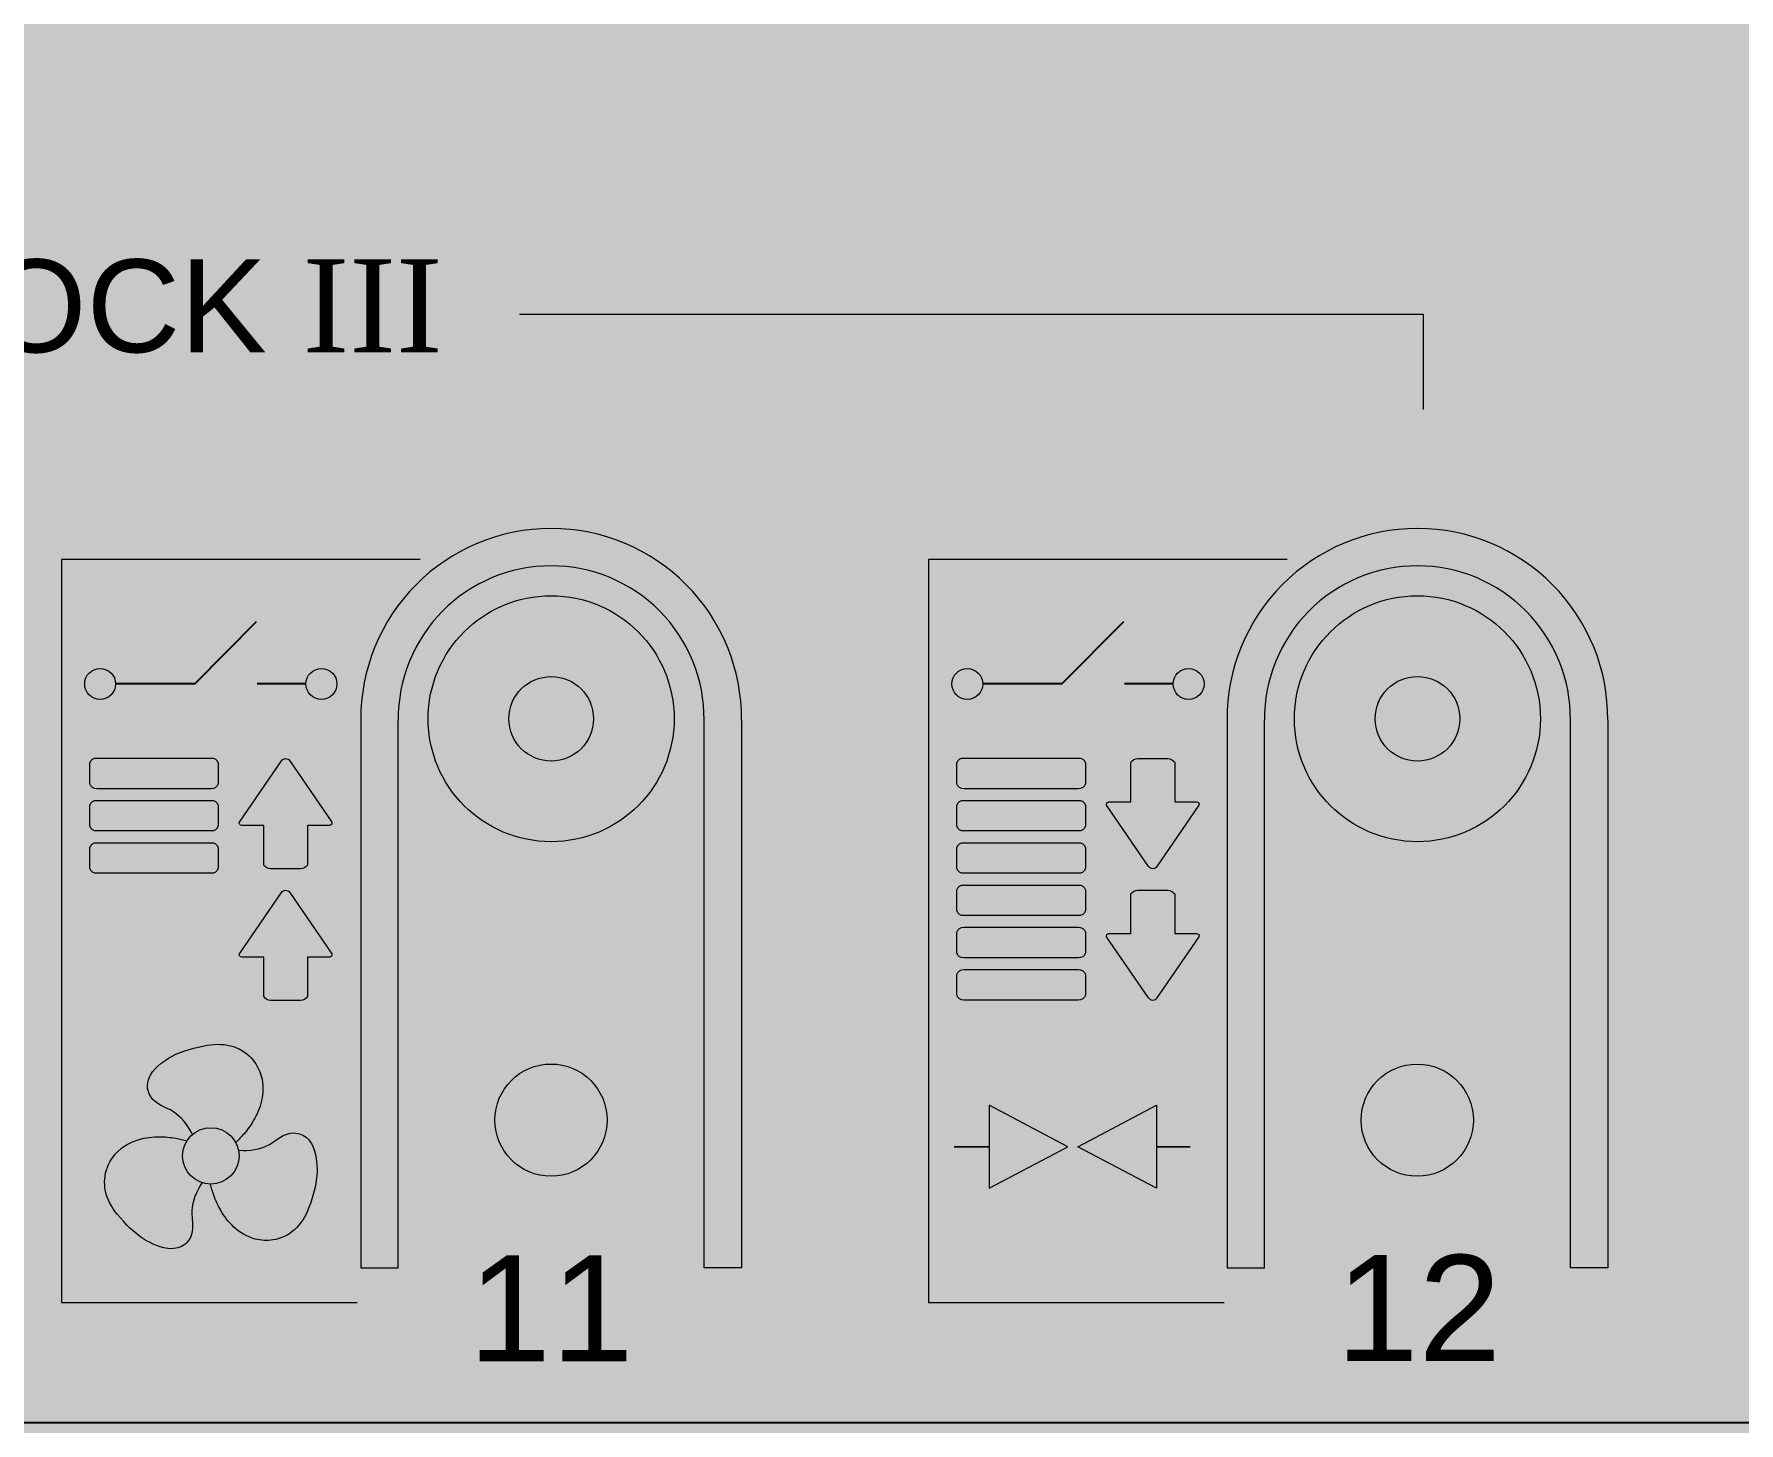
# Model space of a CAD drawing. Header units: millimetres. Extents: x 27500 to 33280, y -10980 to 420.
# Drawn here: x 27986.65 to 28014.18, y 167.57 to 190 of the extents above; entities that cross this region are included whole.
import ezdxf
from ezdxf.enums import TextEntityAlignment as Align

# ---------------------------------------------------------------- set-up
doc = ezdxf.new("R2010")
doc.units = ezdxf.units.MM
doc.layers.add('SX_ZEN_BODY', color=7, linetype='Continuous', true_color=0xefefeb)
doc.layers.add('SX_ZEN_KNX_BLACK', color=7, linetype='Continuous', true_color=0x2b2e31)
doc.styles.get("Standard").update_dxf_attribs({"font": 'arial.ttf'})
doc.styles.add('SX_ZIOMB16V3_Arial', font='arial.ttf')
doc.styles.add('SX_ZIOMB16V3_Arial_Rounded', font='txt')

# ---------------------------------------------------------------- blocks, each defined once
blk = doc.blocks.new('SX_DYN_ZENNIO_G005')
at = {"true_color": 0x2f3236}
h = blk.add_hatch(color=250, dxfattribs=at)
h.dxf.hatch_style = 1
h.paths.add_polyline_path([(32.96687180724666, -10.49539448388213, 1), (32.46687180724666, -10.49539448388213, 1)])
h = blk.add_hatch(color=250, dxfattribs=at)
h.dxf.hatch_style = 1
h.paths.add_polyline_path([(36.54058157011423, -10.49539448388213, 1), (36.04058157011423, -10.49539448388213, 1)])
h = blk.add_hatch(color=250, dxfattribs=at)
h.dxf.hatch_style = 1
h.paths.add_polyline_path([(46.96882678168775, -10.49539448387304, 1), (46.46882678168775, -10.49539448387304, 1)])
h = blk.add_hatch(color=250, dxfattribs=at)
h.dxf.hatch_style = 1
h.paths.add_polyline_path([(50.54253654455533, -10.49539448387304, 1), (50.04253654455533, -10.49539448387304, 1)])
h = blk.add_hatch(color=250, dxfattribs=at)
h.dxf.hatch_style = 1
h.paths.add_polyline_path([(32.66378477363787, -11.69377274448698), (32.66378477363787, -11.69376326207703, 0.3754197289689309), (32.5487330558617, -11.77392400045073), (32.5487330558617, -12.10651182490119, 0.37541972896893), (32.66378477363787, -12.1866725632749), (34.50818718915662, -12.18667257681363, 0.3754197289689313), (34.62323890810967, -12.10651184012886), (34.62327946746882, -11.77408747117761, 0.375870682602925), (34.50818719639347, -11.69376327561576)])
h = blk.add_hatch(color=250, dxfattribs=at)
h.dxf.hatch_style = 1
h.paths.add_polyline_path([(35.77916919950576, -11.73932235622715, 0.2593702651017204), (35.71154563814253, -11.70078751016126, 0.2593702650229525), (35.64392207680749, -11.73932235622715), (34.96545757420199, -12.72549827172634, 0.5254335897127645), (35.00390186688264, -12.78130536495382), (35.35743951576978, -12.78130536495382), (35.35743951576978, -13.41981947513932, 0.24962253170569), (35.47015012780275, -13.47982896779149), (35.71154563815662, -13.47982896779149), (35.9529411485105, -13.47982896779149, 0.24962253170569), (36.06565176054346, -13.41981947513932), (36.06565176054346, -12.78130536495382), (36.4191894094306, -12.78130536495382, 0.5254335897127645), (36.45763370211125, -12.72549827172634)])
h = blk.add_hatch(color=250, dxfattribs=at)
h.dxf.hatch_style = 1
h.paths.add_polyline_path([(48.51014216359772, -12.18667257680454, 0.3754197289689312), (48.62519388255078, -12.10651184011976), (48.62523444190992, -11.77408747116851, 0.3758706826029283), (48.51014217083457, -11.69376327560667), (46.66573974807898, -11.69377274447788), (46.66573974807898, -11.69376326206793, 0.3754197289689309), (46.55068803030281, -11.77392400044164), (46.55068803030281, -12.10651182489209, 0.3754197289689291), (46.66573974807898, -12.1866725632658)])
h = blk.add_hatch(color=250, dxfattribs=at)
h.dxf.hatch_style = 1
h.paths.add_polyline_path([(50.45958867653826, -12.45511820621732, 0.5254335897127663), (50.42114438385762, -12.39931111298983), (50.06760673497047, -12.39931111298983), (50.06760673497047, -11.76079700280434, 0.24962253170569), (49.95489612293749, -11.70078751015217), (49.71350061258362, -11.70078751015217), (49.47210510222975, -11.70078751015217, 0.24962253170569), (49.35939449019679, -11.76079700280434), (49.35939449019679, -12.39931111298983), (49.00585684130965, -12.39931111298983, 0.5254335897127645), (48.967412548629, -12.45511820621732), (49.64587705123449, -13.44129412171651, 0.2593702651017236), (49.71350061259772, -13.47982896778239, 0.2593702650229525), (49.78112417393276, -13.44129412171651)])
h = blk.add_hatch(color=250, dxfattribs=at)
h.dxf.hatch_style = 1
h.paths.add_polyline_path([(34.50818718233495, -12.86950419680624, 0.3754197289689312), (34.623238901288, -12.78934346012147), (34.62327946064716, -12.45691909117022, 0.3758706826029283), (34.5081871895718, -12.37659489560838), (32.66378476681622, -12.37660436447959), (32.66378476681622, -12.37659488206964, 0.3754197289689311), (32.54873304904004, -12.45675562044334), (32.54873304904004, -12.7893434448938, 0.3754197289689291), (32.66378476681622, -12.86950418326751)])
h = blk.add_hatch(color=250, dxfattribs=at)
h.dxf.hatch_style = 1
h.paths.add_polyline_path([(48.51014215677603, -12.86950419679715, 0.3754197289689312), (48.62519387572911, -12.78934346011238), (48.62523443508826, -12.45691909116112, 0.3758706826029283), (48.51014216401289, -12.37659489559928), (46.66573974125731, -12.37660436447049), (46.66573974125731, -12.37659488206054, 0.3754197289689311), (46.55068802348114, -12.45675562043425), (46.55068802348114, -12.78934344488471, 0.3754197289689294), (46.66573974125731, -12.86950418325841)])
h = blk.add_hatch(color=250, dxfattribs=at)
h.dxf.hatch_style = 1
h.paths.add_polyline_path([(34.50818718915844, -13.55250270574243, 0.3754197289689313), (34.62323890811149, -13.47234196905765), (34.62327946747064, -13.1399176001064, 0.375870682602925), (34.50818719639528, -13.05959340454456), (32.66378477363969, -13.05960287341577), (32.66378477363969, -13.05959339100582, 0.3754197289689309), (32.54873305586354, -13.13975412937952), (32.54873305586354, -13.47234195382998, 0.3754197289689294), (32.66378477363969, -13.55250269220369)])
h = blk.add_hatch(color=250, dxfattribs=at)
h.dxf.hatch_style = 1
h.paths.add_polyline_path([(46.6657397480808, -13.05960287340667), (46.6657397480808, -13.05959339099672, 0.3754197289689311), (46.55068803030461, -13.13975412937043), (46.55068803030461, -13.47234195382088, 0.37541972896893), (46.6657397480808, -13.55250269219459), (48.51014216359954, -13.55250270573333, 0.3754197289689312), (48.62519388255259, -13.47234196904856), (48.62523444191174, -13.1399176000973, 0.3758706826029281), (48.51014217083639, -13.05959340453546)])
h = blk.add_hatch(color=250, dxfattribs=at)
h.dxf.hatch_style = 1
h.paths.add_polyline_path([(48.51014215677786, -14.23533432572594, 0.3754197289689313), (48.62519387573094, -14.15517358904117), (48.62523443509007, -13.82274922008992, 0.375870682602925), (48.51014216401472, -13.74242502452807), (46.66573974125912, -13.74243449339928), (46.66573974125912, -13.74242501098933, 0.3754197289689309), (46.55068802348296, -13.82258574936304), (46.55068802348296, -14.1551735738135, 0.37541972896893), (46.66573974125912, -14.2353343121872)])
h = blk.add_hatch(color=250, dxfattribs=at)
h.dxf.hatch_style = 1
h.paths.add_polyline_path([(35.77916919950576, -13.86515815139364, 0.2593702651017204), (35.71154563814253, -13.82662330532776, 0.2593702650229525), (35.64392207680749, -13.86515815139364), (34.96545757420199, -14.85133406689283, 0.5254335897127645), (35.00390186688264, -14.90714116012032), (35.35743951576978, -14.90714116012032), (35.35743951576978, -15.54565527030581, 0.24962253170569), (35.47015012780275, -15.60566476295798), (35.71154563815662, -15.60566476295798), (35.9529411485105, -15.60566476295798, 0.24962253170569), (36.06565176054346, -15.54565527030581), (36.06565176054346, -14.90714116012032), (36.4191894094306, -14.90714116012032, 0.5254335897127645), (36.45763370211125, -14.85133406689283)])
h = blk.add_hatch(color=250, dxfattribs=at)
h.dxf.hatch_style = 1
h.paths.add_polyline_path([(50.45958867653826, -14.58095400138381, 0.5254335897127663), (50.42114438385762, -14.52514690815633), (50.06760673497047, -14.52514690815633), (50.06760673497047, -13.88663279797083, 0.24962253170569), (49.95489612293749, -13.82662330531866), (49.71350061258362, -13.82662330531866), (49.47210510222975, -13.82662330531866, 0.24962253170569), (49.35939449019679, -13.88663279797083), (49.35939449019679, -14.52514690815633), (49.00585684130965, -14.52514690815633, 0.5254335897127645), (48.967412548629, -14.58095400138381), (49.64587705123449, -15.567129916883, 0.2593702651017236), (49.71350061259772, -15.60566476294889, 0.2593702650229525), (49.78112417393276, -15.567129916883)])
h = blk.add_hatch(color=250, dxfattribs=at)
h.dxf.hatch_style = 1
h.paths.add_polyline_path([(48.51014216360136, -14.91833283466212, 0.3754197289689312), (48.6251938825544, -14.83817209797735), (48.62523444191357, -14.5057477290261, 0.3758706826029283), (48.51014217083822, -14.42542353346425), (46.66573974808261, -14.42543300233547), (46.66573974808261, -14.42542351992551, 0.3754197289689309), (46.55068803030642, -14.50558425829922), (46.55068803030642, -14.83817208274968, 0.3754197289689291), (46.66573974808261, -14.91833282112338)])
h = blk.add_hatch(color=250, dxfattribs=at)
h.dxf.hatch_style = 1
h.paths.add_polyline_path([(48.51014217042484, -15.6013313435983, 0.3754197289689312), (48.6251938893779, -15.52117060691353), (48.62523444873705, -15.18874623796228, 0.3758706826029283), (48.51014217766168, -15.10842204240043), (46.66573975490609, -15.10843151127164), (46.66573975490609, -15.10842202886169, 0.3754197289689311), (46.55068803712992, -15.1885827672354), (46.55068803712992, -15.52117059168586, 0.3754197289689291), (46.66573975490609, -15.60133133005956)])
h = blk.add_hatch(color=250, dxfattribs=at)
h.dxf.hatch_style = 1
edge = h.paths.add_edge_path()
edge.add_spline(control_points=[(35.19542714551925, -17.54231027530795), (35.29517144868851, -17.3698482426912), (35.39682101976405, -17.10678013401821), (35.31810522904243, -16.82769366143247)], knot_values=[8, 8, 8, 8, 9, 9, 9, 9], degree=3, periodic=0)
edge.add_spline(control_points=[(35.31810522904243, -16.82769366143247), (35.2917490230052, -16.73655834427836), (35.24538750395141, -16.64422341396721), (35.18957021084452, -16.5734109549935)], knot_values=[7, 7, 7, 7, 8, 8, 8, 8], degree=3, periodic=0)
edge.add_spline(control_points=[(35.18957021084452, -16.5734109549935), (35.02384718573421, -16.36407845918484), (34.75146444060965, -16.27555406478268), (34.44376367374025, -16.33137135930019)], knot_values=[6, 6, 6, 6, 7, 7, 7, 7], degree=3, periodic=0)
edge.add_spline(control_points=[(34.44376367374025, -16.33137135930019), (34.2609990856904, -16.36407845918484), (34.04926736891639, -16.41216883366405), (33.86957237916022, -16.51156031195433)], knot_values=[5, 5, 5, 5, 6, 6, 6, 6], degree=3, periodic=0)
edge.add_spline(control_points=[(33.86957237916022, -16.51156031195433), (33.77843810436843, -16.56187349904712), (33.61338441123962, -16.66800398065834), (33.5294820578838, -16.81269849697628)], knot_values=[4, 4, 4, 4, 5, 5, 5, 5], degree=3, periodic=0)
edge.add_spline(control_points=[(33.5294820578838, -16.81269849697628), (33.48280299417911, -16.89487199819678), (33.4685134848819, -16.97842152627208), (33.49021236937051, -17.06063031023268)], knot_values=[3, 3, 3, 3, 4, 4, 4, 4], degree=3, periodic=0)
edge.add_spline(control_points=[(33.49021236937051, -17.06063031023268), (33.5294820578838, -17.22391883047612), (33.66179232915556, -17.28509910145794), (33.77773244957051, -17.339893196518)], knot_values=[2, 2, 2, 2, 3, 3, 3, 3], degree=3, periodic=0)
edge.add_spline(control_points=[(33.77773244957051, -17.339893196518), (33.82063522015915, -17.36003964099973), (33.86318620340035, -17.38018608548054), (33.89938629361996, -17.40361382477249)], knot_values=[1, 1, 1, 1, 2, 2, 2, 2], degree=3, periodic=0)
edge.add_spline(control_points=[(33.89938629361996, -17.40361382477249), (34.02185268070935, -17.48391734077859), (34.13299330857762, -17.61622761539229), (34.20758101883575, -17.77006036134344)], knot_values=[0, 0, 0, 0, 1, 1, 1, 1], degree=3, periodic=0)
edge.add_arc((34.50425223763159, -18.11763064407159), 0.4552845050672384, 28.203609984169816, 130.5317459929943, ccw=False)
edge.add_spline(control_points=[(34.90548248737014, -17.90246032258482), (34.90659653667807, -17.90139000591853), (34.90771058598602, -17.90031968925223), (34.90882463529397, -17.89924937258593)], knot_values=[11.02568698387983, 11.02568698387983, 11.02568698387983, 11.02568698387983, 11.0524167708765, 11.0524167708765, 11.0524167708765, 11.0524167708765], degree=3, periodic=0)
edge.add_spline(control_points=[(34.90882463529397, -17.89924937258593), (34.909895222449, -17.89822081194097), (34.91096580960402, -17.89719225129602), (34.91203618582449, -17.89616087373588)], knot_values=[11, 11, 11, 11, 11.02568698387983, 11.02568698387983, 11.02568698387983, 11.02568698387983], degree=3, periodic=0)
edge.add_spline(control_points=[(34.91203618582449, -17.89616087373588), (34.95370617034041, -17.85600911573283), (34.99505647070555, -17.81158814620221), (35.04021837663277, -17.76025175965196)], knot_values=[10, 10, 10, 10, 11, 11, 11, 11], degree=3, periodic=0)
edge.add_spline(control_points=[(35.04021837663277, -17.76025175965196), (35.09914055077252, -17.69166211329184), (35.1511473080668, -17.61880325540505), (35.19542714551925, -17.54231027530795)], knot_values=[9, 9, 9, 9, 10, 10, 10, 10], degree=3, periodic=0)
h = blk.add_hatch(color=250, dxfattribs=at)
h.dxf.hatch_style = 2
h.paths.add_polyline_path([(49.77201444877754, -17.30027067960554), (49.77201444877754, -18.64023857541679), (48.50406140685755, -17.9706074549108)])
h = blk.add_hatch(color=250, dxfattribs=at)
h.dxf.hatch_style = 1
edge = h.paths.add_edge_path()
edge.add_spline(control_points=[(32.98990313026843, -18.05966109041901), (32.92445364941296, -18.12754508198077), (32.86757787413581, -18.21349383637016), (32.83487077507698, -18.29774901924475)], knot_values=[7, 7, 7, 7, 8, 8, 8, 8], degree=3, periodic=0)
edge.add_spline(control_points=[(32.83487077507698, -18.29774901924475), (32.73614967133881, -18.54617479085982), (32.79644787229972, -18.82646087660168), (32.99819457393506, -19.06423126076834)], knot_values=[6, 6, 6, 6, 7, 7, 7, 7], degree=3, periodic=0)
edge.add_spline(control_points=[(32.99819457393506, -19.06423126076834), (33.11741494903526, -19.20702050913269), (33.2646851016457, -19.36621623154815), (33.44092238297935, -19.47199388575927)], knot_values=[5, 5, 5, 5, 6, 6, 6, 6], degree=3, periodic=0)
edge.add_spline(control_points=[(33.44092238297935, -19.47199388575927), (33.5294820578838, -19.52523554026402), (33.70505000538243, -19.61570048535986), (33.87041916489625, -19.61570048535986)], knot_values=[4, 4, 4, 4, 5, 5, 5, 5], degree=3, periodic=0)
edge.add_spline(control_points=[(33.87041916489625, -19.61570048535986), (33.96603538760202, -19.61570048535986), (34.04528041940876, -19.58673335590492), (34.10575503406517, -19.52678798081933)], knot_values=[3, 3, 3, 3, 4, 4, 4, 4], degree=3, periodic=0)
edge.add_spline(control_points=[(34.10575503406517, -19.52678798081933), (34.22688172846028, -19.40929645696224), (34.21428473924652, -19.26527231270256), (34.20394794752747, -19.13744294605521)], knot_values=[2, 2, 2, 2, 3, 3, 3, 3], degree=3, periodic=0)
edge.add_spline(control_points=[(34.20394794752747, -19.13744294605521), (34.19946598886462, -19.08970539897427), (34.19569073579078, -19.04249709299211), (34.19808996204301, -18.99994610867588)], knot_values=[1, 1, 1, 1, 2, 2, 2, 2], degree=3, periodic=0)
edge.add_spline(control_points=[(34.19808996204301, -18.99994610867588), (34.20722819144567, -18.85334632440345), (34.2666796066701, -18.69175137567571), (34.36141376090063, -18.54995004402872)], knot_values=[0, 0, 0, 0, 1, 1, 1, 1], degree=3, periodic=0)
edge.add_arc((34.50425223763159, -18.11763064407159), 0.4552845050672384, -211.99589608327722, -108.28317157118971, ccw=False)
edge.add_spline(control_points=[(34.11813179990441, -17.8763942701048), (34.06316431596133, -17.86110065609273), (34.00286872097922, -17.84650971692326), (33.93727995531254, -17.83311061753966)], knot_values=[10, 10, 10, 10, 10.996754785895, 10.996754785895, 10.996754785895, 10.996754785895], degree=3, periodic=0)
edge.add_spline(control_points=[(33.93727995531254, -17.83311061753966), (33.8478734946716, -17.81656301252814), (33.75843175129239, -17.80865967879117), (33.67075414486271, -17.80865967879117)], knot_values=[9, 9, 9, 9, 10, 10, 10, 10], degree=3, periodic=0)
edge.add_spline(control_points=[(33.67075414486271, -17.80865967879117), (33.47126553852421, -17.80865967879117), (33.19217907298889, -17.85156349050567), (32.98990313026843, -18.05966109041901)], knot_values=[8, 8, 8, 8, 9, 9, 9, 9], degree=3, periodic=0)
h = blk.add_hatch(color=250, dxfattribs=at)
h.dxf.hatch_style = 1
edge = h.paths.add_edge_path()
edge.add_arc((34.50425223763159, -18.11763064407159), 0.4552845050672384, -90.67210715514477, 11.515606129763626, ccw=False)
edge.add_spline(control_points=[(34.49891165306644, -18.57288382496198), (34.51252973206238, -18.62972431893604), (34.52992412239246, -18.68797612250591), (34.55246979261711, -18.75134392336122)], knot_values=[10, 10, 10, 10, 11, 11, 11, 11], degree=3, periodic=0)
edge.add_spline(control_points=[(34.55246979261711, -18.75134392336122), (34.58298936185702, -18.83768078788989), (34.62017736876942, -18.91950146171121), (34.66325759309484, -18.99634726920657)], knot_values=[9, 9, 9, 9, 10, 10, 10, 10], degree=3, periodic=0)
edge.add_spline(control_points=[(34.66325759309484, -18.99634726920657), (34.76317937489648, -19.16845647442506), (34.94079161811487, -19.38862077138265), (35.22125411047137, -19.45960964405503)], knot_values=[8, 8, 8, 8, 9, 9, 9, 9], degree=3, periodic=0)
edge.add_spline(control_points=[(35.22125411047137, -19.45960964405503), (35.31238942532354, -19.48215531484993), (35.41559143691529, -19.48924714556915), (35.50570355233594, -19.4752751805695)], knot_values=[7, 7, 7, 7, 8, 8, 8, 8], degree=3, periodic=0)
edge.add_spline(control_points=[(35.50570355233594, -19.4752751805695), (35.76947730914298, -19.43702869052095), (35.98170298426294, -19.24459662712297), (36.08783346319206, -18.95086781747932)], knot_values=[6, 6, 6, 6, 7, 7, 7, 7], degree=3, periodic=0)
edge.add_spline(control_points=[(36.08783346319206, -18.95086781747932), (36.15053089040565, -18.77565373115021), (36.21548641291474, -18.56787367589595), (36.21894522305002, -18.36305737079374)], knot_values=[5, 5, 5, 5, 6, 6, 6, 6], degree=3, periodic=0)
edge.add_spline(control_points=[(36.21894522305002, -18.36305737079374), (36.22049656185391, -18.25847932973875), (36.2108301928738, -18.06258955783005), (36.12847917852696, -17.91923578562864)], knot_values=[4, 4, 4, 4, 5, 5, 5, 5], degree=3, periodic=0)
edge.add_spline(control_points=[(36.12847917852696, -17.91923578562864), (36.08042408800111, -17.83639191234987), (36.01564497918616, -17.78212705838859), (35.93417713482222, -17.76025175965196)], knot_values=[3, 3, 3, 3, 4, 4, 4, 4], degree=3, periodic=0)
edge.add_spline(control_points=[(35.93417713482222, -17.76025175965196), (35.77205294909028, -17.7130434536698), (35.65301007510061, -17.79659298174602), (35.5479017081866, -17.86878146757544)], knot_values=[2, 2, 2, 2, 3, 3, 3, 3], degree=3, periodic=0)
edge.add_spline(control_points=[(35.5479017081866, -17.86878146757544), (35.50827919228368, -17.89686652853333), (35.47020911689607, -17.92304632153764), (35.43143446854674, -17.94336917971804)], knot_values=[1, 1, 1, 1, 2, 2, 2, 2], degree=3, periodic=0)
edge.add_spline(control_points=[(35.43143446854674, -17.94336917971804), (35.30053550352886, -18.00832470386876), (35.13047269722529, -18.03863257744024), (34.96026769004539, -18.026248335736)], knot_values=[0, 0, 0, 0, 1, 1, 1, 1], degree=3, periodic=0)
at = {"layer": 'SX_ZEN_BODY', "true_color": 0xefefeb}
blk.add_hatch(color=7, dxfattribs=at).paths.add_polyline_path([(0, -22.43), (0, 22.57), (0, 45), (8.425, 45), (59.77, 45), (82.475, 45), (133.82, 45), (140, 45), (140, 22.57), (140, -22.43), (140, -45), (133.82, -45), (82.475, -45), (59.77, -45), (8.425, -45), (0, -45)])
at = {"layer": 'SX_ZEN_KNX_BLACK', "true_color": 0x1c1d1f}
h = blk.add_hatch(color=250, dxfattribs=at)
h.paths.add_polyline_path([(41.945, -11.46), (41.83, -11.83), (41.645, -12.17), (41.405, -12.46), (41.11, -12.705), (40.775, -12.885), (40.4, -13.005), (40, -13.045), (39.6, -13.005), (39.225, -12.885), (38.89, -12.705), (38.595, -12.46), (38.355, -12.17), (38.17, -11.83), (38.055, -11.46), (38.015, -11.055), (38.055, -10.655), (38.17, -10.285), (38.355, -9.945), (38.595, -9.655), (38.89, -9.41), (39.225, -9.225), (39.6, -9.11), (40, -9.07), (40.4, -9.11), (40.775, -9.225), (41.11, -9.41), (41.405, -9.655), (41.645, -9.945), (41.83, -10.285), (41.945, -10.655), (41.985, -11.055)])
h.paths.add_polyline_path([(40.63, -10.79), (40.485, -10.575), (40.265, -10.43), (40, -10.375), (39.735, -10.43), (39.515, -10.575), (39.37, -10.79), (39.315, -11.06), (39.37, -11.325), (39.515, -11.54), (39.735, -11.685), (40, -11.74), (40.265, -11.685), (40.485, -11.54), (40.63, -11.325), (40.685, -11.06)], flags=0)
h = blk.add_hatch(color=250, dxfattribs=at)
h.paths.add_polyline_path([(55.935, -11.46), (55.82, -11.83), (55.635, -12.17), (55.39, -12.46), (55.1, -12.705), (54.76, -12.89), (54.39, -13.005), (53.985, -13.045), (53.585, -13.005), (53.215, -12.89), (52.875, -12.705), (52.585, -12.46), (52.34, -12.17), (52.155, -11.83), (52.04, -11.46), (52, -11.055), (52.04, -10.655), (52.155, -10.285), (52.34, -9.945), (52.585, -9.655), (52.875, -9.41), (53.215, -9.225), (53.585, -9.11), (53.985, -9.07), (54.39, -9.11), (54.76, -9.225), (55.1, -9.41), (55.39, -9.655), (55.635, -9.945), (55.82, -10.285), (55.935, -10.655), (55.975, -11.055)])
h.paths.add_polyline_path([(54.615, -10.79), (54.47, -10.575), (54.255, -10.43), (53.99, -10.375), (53.72, -10.43), (53.505, -10.575), (53.36, -10.79), (53.305, -11.06), (53.36, -11.325), (53.505, -11.54), (53.72, -11.685), (53.99, -11.74), (54.255, -11.685), (54.47, -11.54), (54.615, -11.325), (54.67, -11.06)], flags=0)
for points in [[(40.63, -11.325), (40.485, -11.54), (40.265, -11.685), (40, -11.74), (39.735, -11.685), (39.515, -11.54), (39.37, -11.325), (39.315, -11.06), (39.37, -10.79), (39.515, -10.575), (39.735, -10.43), (40, -10.375), (40.265, -10.43), (40.485, -10.575), (40.63, -10.79), (40.685, -11.06)], [(54.615, -11.325), (54.47, -11.54), (54.255, -11.685), (53.99, -11.74), (53.72, -11.685), (53.505, -11.54), (53.36, -11.325), (53.305, -11.06), (53.36, -10.79), (53.505, -10.575), (53.72, -10.43), (53.99, -10.375), (54.255, -10.43), (54.47, -10.575), (54.615, -10.79), (54.67, -11.06)], [(32.625, -12.185), (32.59, -12.17), (32.565, -12.14), (32.55, -12.105), (32.55, -11.775), (32.565, -11.74), (32.59, -11.71), (32.625, -11.695), (32.665, -11.695), (34.51, -11.695), (34.545, -11.695), (34.58, -11.71), (34.605, -11.74), (34.625, -11.775), (34.625, -12.105), (34.605, -12.14), (34.58, -12.17), (34.545, -12.185), (34.51, -12.185), (32.665, -12.185)], [(35.73, -11.705), (35.75, -11.71), (35.765, -11.725), (35.78, -11.74), (36.46, -12.725), (36.46, -12.735), (36.46, -12.745), (36.46, -12.755), (36.455, -12.765), (36.445, -12.77), (36.44, -12.775), (36.43, -12.78), (36.42, -12.78), (36.065, -12.78), (36.065, -13.42), (36.045, -13.445), (36.015, -13.465), (35.985, -13.475), (35.955, -13.48), (35.71, -13.48), (35.47, -13.48), (35.435, -13.475), (35.405, -13.465), (35.38, -13.445), (35.355, -13.42), (35.355, -12.78), (35.005, -12.78), (34.995, -12.78), (34.985, -12.775), (34.975, -12.77), (34.97, -12.765), (34.965, -12.755), (34.965, -12.745), (34.965, -12.735), (34.965, -12.725), (35.645, -11.74), (35.655, -11.725), (35.675, -11.71), (35.69, -11.705), (35.71, -11.7)], [(46.625, -12.185), (46.595, -12.17), (46.565, -12.14), (46.55, -12.105), (46.55, -11.775), (46.565, -11.74), (46.595, -11.71), (46.625, -11.695), (46.665, -11.695), (48.51, -11.695), (48.55, -11.695), (48.585, -11.71), (48.61, -11.74), (48.625, -11.775), (48.625, -12.105), (48.61, -12.14), (48.585, -12.17), (48.55, -12.185), (48.51, -12.185), (46.665, -12.185)], [(49.695, -13.475), (49.675, -13.47), (49.66, -13.455), (49.645, -13.44), (48.965, -12.455), (48.965, -12.445), (48.965, -12.435), (48.965, -12.425), (48.97, -12.415), (48.98, -12.41), (48.985, -12.405), (48.995, -12.4), (49.005, -12.4), (49.36, -12.4), (49.36, -11.76), (49.38, -11.735), (49.41, -11.715), (49.44, -11.705), (49.47, -11.7), (49.715, -11.7), (49.955, -11.7), (49.99, -11.705), (50.02, -11.715), (50.045, -11.735), (50.07, -11.76), (50.07, -12.4), (50.42, -12.4), (50.43, -12.4), (50.44, -12.405), (50.45, -12.41), (50.455, -12.415), (50.46, -12.425), (50.46, -12.435), (50.46, -12.445), (50.46, -12.455), (49.78, -13.44), (49.77, -13.455), (49.75, -13.47), (49.735, -13.475), (49.715, -13.48)], [(32.625, -12.865), (32.59, -12.85), (32.565, -12.825), (32.55, -12.79), (32.55, -12.455), (32.565, -12.42), (32.59, -12.395), (32.625, -12.38), (32.665, -12.375), (34.51, -12.375), (34.545, -12.38), (34.58, -12.395), (34.605, -12.42), (34.625, -12.455), (34.625, -12.79), (34.605, -12.825), (34.58, -12.85), (34.545, -12.865), (34.51, -12.87), (32.665, -12.87)], [(46.625, -12.865), (46.595, -12.85), (46.565, -12.825), (46.55, -12.79), (46.55, -12.455), (46.565, -12.42), (46.595, -12.395), (46.625, -12.38), (46.665, -12.375), (48.51, -12.375), (48.55, -12.38), (48.585, -12.395), (48.61, -12.42), (48.625, -12.455), (48.625, -12.79), (48.61, -12.825), (48.585, -12.85), (48.55, -12.865), (48.51, -12.87), (46.665, -12.87)], [(32.625, -13.55), (32.59, -13.535), (32.565, -13.51), (32.55, -13.47), (32.55, -13.14), (32.565, -13.105), (32.59, -13.08), (32.625, -13.06), (32.665, -13.06), (34.51, -13.06), (34.545, -13.06), (34.58, -13.08), (34.605, -13.105), (34.625, -13.14), (34.625, -13.47), (34.605, -13.51), (34.58, -13.535), (34.545, -13.55), (34.51, -13.555), (32.665, -13.555)], [(46.625, -13.55), (46.595, -13.535), (46.565, -13.51), (46.55, -13.47), (46.55, -13.14), (46.565, -13.105), (46.595, -13.08), (46.625, -13.06), (46.665, -13.06), (48.51, -13.06), (48.55, -13.06), (48.585, -13.08), (48.61, -13.105), (48.625, -13.14), (48.625, -13.47), (48.61, -13.51), (48.585, -13.535), (48.55, -13.55), (48.51, -13.555), (46.665, -13.555)], [(46.625, -14.235), (46.595, -14.215), (46.565, -14.19), (46.55, -14.155), (46.55, -13.825), (46.565, -13.785), (46.595, -13.76), (46.625, -13.745), (46.665, -13.74), (48.51, -13.74), (48.55, -13.745), (48.585, -13.76), (48.61, -13.785), (48.625, -13.825), (48.625, -14.155), (48.61, -14.19), (48.585, -14.215), (48.55, -14.235), (48.51, -14.235), (46.665, -14.235)], [(35.73, -13.83), (35.75, -13.835), (35.765, -13.85), (35.78, -13.865), (36.46, -14.85), (36.46, -14.86), (36.46, -14.87), (36.46, -14.88), (36.455, -14.89), (36.445, -14.895), (36.44, -14.9), (36.43, -14.905), (36.42, -14.905), (36.065, -14.905), (36.065, -15.545), (36.045, -15.57), (36.015, -15.59), (35.985, -15.6), (35.955, -15.605), (35.71, -15.605), (35.47, -15.605), (35.435, -15.6), (35.405, -15.59), (35.38, -15.57), (35.355, -15.545), (35.355, -14.905), (35.005, -14.905), (34.995, -14.905), (34.985, -14.9), (34.975, -14.895), (34.97, -14.89), (34.965, -14.88), (34.965, -14.87), (34.965, -14.86), (34.965, -14.85), (35.645, -13.865), (35.655, -13.85), (35.675, -13.835), (35.69, -13.83), (35.71, -13.825)], [(49.695, -15.605), (49.675, -15.595), (49.66, -15.585), (49.645, -15.565), (48.965, -14.58), (48.965, -14.57), (48.965, -14.56), (48.965, -14.55), (48.97, -14.545), (48.98, -14.535), (48.985, -14.53), (48.995, -14.525), (49.005, -14.525), (49.36, -14.525), (49.36, -13.885), (49.38, -13.86), (49.41, -13.845), (49.44, -13.83), (49.47, -13.825), (49.715, -13.825), (49.955, -13.825), (49.99, -13.83), (50.02, -13.845), (50.045, -13.86), (50.07, -13.885), (50.07, -14.525), (50.42, -14.525), (50.43, -14.525), (50.44, -14.53), (50.45, -14.535), (50.455, -14.545), (50.46, -14.55), (50.46, -14.56), (50.46, -14.57), (50.46, -14.58), (49.78, -15.565), (49.77, -15.585), (49.75, -15.595), (49.735, -15.605), (49.715, -15.605)], [(46.625, -14.915), (46.595, -14.9), (46.565, -14.875), (46.55, -14.84), (46.55, -14.505), (46.565, -14.47), (46.595, -14.445), (46.625, -14.43), (46.665, -14.425), (48.51, -14.425), (48.55, -14.43), (48.585, -14.445), (48.61, -14.47), (48.625, -14.505), (48.625, -14.84), (48.61, -14.875), (48.585, -14.9), (48.55, -14.915), (48.51, -14.92), (46.665, -14.92)], [(46.625, -15.6), (46.595, -15.585), (46.565, -15.555), (46.55, -15.52), (46.55, -15.19), (46.565, -15.155), (46.595, -15.125), (46.625, -15.11), (46.665, -15.11), (48.51, -15.11), (48.55, -15.11), (48.585, -15.125), (48.61, -15.155), (48.625, -15.19), (48.625, -15.52), (48.61, -15.555), (48.585, -15.585), (48.55, -15.6), (48.51, -15.6), (46.665, -15.6)], [(40.83, -17.89), (40.635, -18.18), (40.35, -18.375), (39.995, -18.445), (39.645, -18.375), (39.355, -18.18), (39.16, -17.89), (39.09, -17.54), (39.16, -17.185), (39.355, -16.9), (39.645, -16.705), (39.995, -16.635), (40.35, -16.705), (40.635, -16.9), (40.83, -17.185), (40.905, -17.54)], [(54.82, -17.89), (54.625, -18.18), (54.34, -18.375), (53.985, -18.445), (53.63, -18.375), (53.345, -18.18), (53.15, -17.89), (53.08, -17.54), (53.15, -17.185), (53.345, -16.9), (53.63, -16.705), (53.985, -16.635), (54.34, -16.705), (54.625, -16.9), (54.82, -17.185), (54.89, -17.54)], [(47.075, -17.3), (48.345, -17.97), (47.075, -18.64), (47.075, -17.97)], [(49.77, -17.97), (49.77, -18.64), (48.505, -17.97), (49.77, -17.3)]]:
    blk.add_hatch(color=250, dxfattribs=at).paths.add_polyline_path(points)
at = {"color": 250, "lineweight": 5, "true_color": 0x2f3236}
for p, q in [((39.4900924905521, -4.521180543175261), (54.08024017388196, -4.521180543175261)), ((54.08024017388196, -4.521180543175261), (54.08024017388196, -6.063066376122888))]:
    blk.add_line(p, q, dxfattribs=at)
at = {"color": 250, "true_color": 0x2f3236}
blk.add_line((140, -22.42938028410623), (0, -22.42938028410623), dxfattribs=at)
at = {"color": 250, "lineweight": 5, "true_color": 0x2f3236}
for points in [[(37.88316150102219, -8.485266226465228), (32.09096950587946, -8.485266226465228), (32.09096950587946, -20.48707831259844), (36.86567672731371, -20.48707831259844)], [(51.88511532920256, -8.485266226456133), (46.09292448032056, -8.485266226456133), (46.09292448032056, -20.48707831258935), (50.8676317017539, -20.48707831258935)], [(47.07447263809081, -17.30027067960554), (47.07447263809081, -18.64023857541679), (48.34313408452181, -17.9706074549108), (47.07447263809081, -17.30027067960554)], [(49.77201444877754, -17.30027067960554), (49.77201444877754, -18.64023857541679), (48.50406140685755, -17.9706074549108), (49.77201444877754, -17.30027067960554)], [(34.20758101883575, -17.77006036134344), (34.20758101883575, -17.77006036134344)], [(34.96026769004539, -18.026248335736), (34.96026769004539, -18.026248335736)], [(47.07447263809081, -17.97025462751162), (46.54314987140333, -17.96990180011244), (46.50836109074361, -17.96990180011244), (46.54212667197225, -17.96990180011244), (47.07447263809081, -17.97025462751162)], [(50.28576641144036, -17.96990180011244), (50.31882633788882, -17.96990180011244), (50.28403755722911, -17.96990180011244), (49.77201444877754, -17.97025462751162), (50.28576641144036, -17.96990180011244)]]:
    blk.add_lwpolyline(points, dxfattribs=at)
at = {"color": 250, "true_color": 0x2f3236}
for points in [[(35.23780171506543, -9.49378806368395), (34.24533967478375, -10.49539448388123), (32.96687180724666, -10.49539448388213)], [(49.23975668950652, -9.493788063674854), (48.24729464922484, -10.49539448387213), (46.96882678168775, -10.49539448387304)], [(36.04058157011423, -10.49539448388213), (35.25429735633816, -10.49539448388213)], [(50.04253654455533, -10.49539448387304), (49.25625233077925, -10.49539448387304)]]:
    blk.add_lwpolyline(points, dxfattribs=at)
at = {"color": 250, "lineweight": 9, "true_color": 0x2f3236}
for points in [[(36.92580136113703, -11.07936516897507), (36.92580136113703, -19.92395011089458), (37.52961246994527, -19.92395011089458), (37.52961248173778, -11.07936516897507)], [(43.07306384163803, -11.07936516897507), (43.07306384163803, -19.92395011089458), (42.46925273282977, -19.92395011089458), (42.46925272103725, -11.07936516897507)], [(50.91382840232654, -11.07942775546644), (50.91382840232654, -19.92401269738593), (51.51763951113479, -19.92401269738593), (51.51763952292731, -11.07942775546644)], [(57.06109088282755, -11.07942775546644), (57.06109088282755, -19.92401269738593), (56.45727977401929, -19.92401269738593), (56.45727976222679, -11.07942775546644)]]:
    blk.add_lwpolyline(points, dxfattribs=at)
at = {"color": 250, "lineweight": 5, "true_color": 0x2f3236}
for points in [[(32.66378477363787, -12.1866725632749), (32.66378477363787, -12.1866725632749, -0.3754197289689309), (32.5487330558617, -12.10651182490119), (32.5487330558617, -11.77392400045073), (32.5487330558617, -11.77392400045073, -0.3754197289689309), (32.66378477363787, -11.69376326207703), (32.66378477363787, -11.69377274448698), (34.50818719639347, -11.69376327561576, -0.3754197289689309), (34.62323891299275, -11.7739240156784), (34.62327948741222, -11.7739240156784), (34.62323890810967, -12.10651184012886, -0.3754197289689309), (34.50818718915662, -12.18667257681363), (32.66378476640102, -12.1866725632749)], [(35.71154563814253, -11.70078751016126, -0.2593702651017197), (35.77916919950576, -11.73932235622715), (36.45763370211125, -12.72549827172634, -0.5254335897127635), (36.4191894094306, -12.78130536495382), (36.06565176054346, -12.78130536495382), (36.06565176054346, -13.41981947513932, -0.2496225317056901), (35.9529411485105, -13.47982896779149), (35.71154563815662, -13.47982896779149), (35.47015012780275, -13.47982896779149, -0.2496225317056901), (35.35743951576978, -13.41981947513932), (35.35743951576978, -12.78130536495382), (35.00390186688264, -12.78130536495382, -0.5254335897127635), (34.96545757420199, -12.72549827172634), (35.64392207680749, -11.73932235622715, -0.2593702650229485), (35.71154563814253, -11.70078751016126)], [(46.66573974807898, -12.1866725632658), (46.66573974807898, -12.1866725632658, -0.3754197289689309), (46.55068803030281, -12.10651182489209), (46.55068803030281, -11.77392400044164), (46.55068803030281, -11.77392400044164, -0.3754197289689309), (46.66573974807898, -11.69376326206793), (46.66573974807898, -11.69377274447788), (48.51014217083457, -11.69376327560667, -0.3754197289689309), (48.62519388743385, -11.77392401566931), (48.62523446185332, -11.77392401566931), (48.62519388255078, -12.10651184011976, -0.3754197289689309), (48.51014216359772, -12.18667257680454), (46.66573974084211, -12.1866725632658)], [(49.71350061259772, -13.47982896778239, -0.2593702651017197), (49.64587705123449, -13.44129412171651), (48.967412548629, -12.45511820621732, -0.5254335897127635), (49.00585684130965, -12.39931111298983), (49.35939449019679, -12.39931111298983), (49.35939449019679, -11.76079700280434, -0.2496225317056901), (49.47210510222975, -11.70078751015217), (49.71350061258362, -11.70078751015217), (49.95489612293749, -11.70078751015217, -0.2496225317056901), (50.06760673497047, -11.76079700280434), (50.06760673497047, -12.39931111298983), (50.42114438385762, -12.39931111298983, -0.5254335897127635), (50.45958867653826, -12.45511820621732), (49.78112417393276, -13.44129412171651, -0.2593702650229485), (49.71350061259772, -13.47982896778239)], [(32.66378476681622, -12.86950418326751), (32.66378476681622, -12.86950418326751, -0.3754197289689309), (32.54873304904004, -12.7893434448938), (32.54873304904004, -12.45675562044334), (32.54873304904004, -12.45675562044334, -0.3754197289689309), (32.66378476681622, -12.37659488206964), (32.66378476681622, -12.37660436447959), (34.5081871895718, -12.37659489560838, -0.3754197289689309), (34.62323890617108, -12.45675563567101), (34.62327948059055, -12.45675563567101), (34.623238901288, -12.78934346012147, -0.3754197289689309), (34.50818718233495, -12.86950419680624), (32.66378475957936, -12.86950418326751)], [(46.66573974125731, -12.86950418325841), (46.66573974125731, -12.86950418325841, -0.3754197289689309), (46.55068802348114, -12.78934344488471), (46.55068802348114, -12.45675562043425), (46.55068802348114, -12.45675562043425, -0.3754197289689309), (46.66573974125731, -12.37659488206054), (46.66573974125731, -12.37660436447049), (48.51014216401289, -12.37659489559928, -0.3754197289689309), (48.62519388061219, -12.45675563566192), (48.62523445503165, -12.45675563566192), (48.62519387572911, -12.78934346011238, -0.3754197289689309), (48.51014215677603, -12.86950419679715), (46.66573973402046, -12.86950418325841)], [(32.66378477363969, -13.55250269220369), (32.66378477363969, -13.55250269220369, -0.3754197289689309), (32.54873305586354, -13.47234195382998), (32.54873305586354, -13.13975412937952), (32.54873305586354, -13.13975412937952, -0.3754197289689309), (32.66378477363969, -13.05959339100582), (32.66378477363969, -13.05960287341577), (34.50818719639528, -13.05959340454456, -0.3754197289689309), (34.62323891299457, -13.13975414460719), (34.62327948741404, -13.13975414460719), (34.62323890811149, -13.47234196905765, -0.3754197289689309), (34.50818718915844, -13.55250270574243), (32.66378476640284, -13.55250269220369)], [(46.6657397480808, -13.55250269219459), (46.6657397480808, -13.55250269219459, -0.3754197289689309), (46.55068803030461, -13.47234195382088), (46.55068803030461, -13.13975412937043), (46.55068803030461, -13.13975412937043, -0.3754197289689309), (46.6657397480808, -13.05959339099672), (46.6657397480808, -13.05960287340667), (48.51014217083639, -13.05959340453546, -0.3754197289689309), (48.62519388743568, -13.1397541445981), (48.62523446185514, -13.1397541445981), (48.62519388255259, -13.47234196904856, -0.3754197289689309), (48.51014216359954, -13.55250270573333), (46.66573974084395, -13.55250269219459)], [(46.66573974125912, -14.2353343121872), (46.66573974125912, -14.2353343121872, -0.3754197289689309), (46.55068802348296, -14.1551735738135), (46.55068802348296, -13.82258574936304), (46.55068802348296, -13.82258574936304, -0.3754197289689309), (46.66573974125912, -13.74242501098933), (46.66573974125912, -13.74243449339928), (48.51014216401472, -13.74242502452807, -0.3754197289689309), (48.62519388061401, -13.82258576459071), (48.62523445503346, -13.82258576459071), (48.62519387573094, -14.15517358904117, -0.3754197289689309), (48.51014215677786, -14.23533432572594), (46.66573973402228, -14.2353343121872)], [(35.71154563814253, -13.82662330532776, -0.2593702651017197), (35.77916919950576, -13.86515815139364), (36.45763370211125, -14.85133406689283, -0.5254335897127635), (36.4191894094306, -14.90714116012032), (36.06565176054346, -14.90714116012032), (36.06565176054346, -15.54565527030581, -0.2496225317056901), (35.9529411485105, -15.60566476295798), (35.71154563815662, -15.60566476295798), (35.47015012780275, -15.60566476295798, -0.2496225317056901), (35.35743951576978, -15.54565527030581), (35.35743951576978, -14.90714116012032), (35.00390186688264, -14.90714116012032, -0.5254335897127635), (34.96545757420199, -14.85133406689283), (35.64392207680749, -13.86515815139364, -0.2593702650229485), (35.71154563814253, -13.82662330532776)], [(49.71350061259772, -15.60566476294889, -0.2593702651017197), (49.64587705123449, -15.567129916883), (48.967412548629, -14.58095400138381, -0.5254335897127635), (49.00585684130965, -14.52514690815633), (49.35939449019679, -14.52514690815633), (49.35939449019679, -13.88663279797083, -0.2496225317056901), (49.47210510222975, -13.82662330531866), (49.71350061258362, -13.82662330531866), (49.95489612293749, -13.82662330531866, -0.2496225317056901), (50.06760673497047, -13.88663279797083), (50.06760673497047, -14.52514690815633), (50.42114438385762, -14.52514690815633, -0.5254335897127635), (50.45958867653826, -14.58095400138381), (49.78112417393276, -15.567129916883, -0.2593702650229485), (49.71350061259772, -15.60566476294889)], [(46.66573974808261, -14.91833282112338), (46.66573974808261, -14.91833282112338, -0.3754197289689309), (46.55068803030642, -14.83817208274968), (46.55068803030642, -14.50558425829922), (46.55068803030642, -14.50558425829922, -0.3754197289689309), (46.66573974808261, -14.42542351992551), (46.66573974808261, -14.42543300233547), (48.51014217083822, -14.42542353346425, -0.3754197289689309), (48.6251938874375, -14.50558427352689), (48.62523446185696, -14.50558427352689), (48.6251938825544, -14.83817209797735, -0.3754197289689309), (48.51014216360136, -14.91833283466212), (46.66573974084577, -14.91833282112338)], [(46.66573975490609, -15.60133133005956), (46.66573975490609, -15.60133133005956, -0.3754197289689309), (46.55068803712992, -15.52117059168586), (46.55068803712992, -15.1885827672354), (46.55068803712992, -15.1885827672354, -0.3754197289689309), (46.66573975490609, -15.10842202886169), (46.66573975490609, -15.10843151127164), (48.51014217766168, -15.10842204240043, -0.3754197289689309), (48.62519389426097, -15.18858278246307), (48.62523446868045, -15.18858278246307), (48.6251938893779, -15.52117060691353, -0.3754197289689309), (48.51014217042484, -15.6013313435983), (46.66573974766925, -15.60133133005956)]]:
    blk.add_lwpolyline(points, format="xyb", dxfattribs=at)
at = {"color": 250, "lineweight": 9, "true_color": 0x2f3236}
for centre, radius in [((39.99943260138753, -11.05743721257522), 1.98612731059892), ((53.98745964257705, -11.05749979906659), 1.98612731059892), ((39.99999999999999, -11.0580040358559), 0.6831023214353465), ((53.98802704118953, -11.05806662234727), 0.6831023214353465), ((39.99692687697596, -17.53966931779132), 0.9057641153867731), ((53.9849539181655, -17.5397319042827), 0.9057641153867731)]:
    blk.add_circle(centre, radius, dxfattribs=at)
at = {"color": 250, "lineweight": 5, "true_color": 0x2f3236}
for centre, radius in [((32.71687180724666, -10.49539448388213), 0.25), ((36.29058157011423, -10.49539448388213), 0.25), ((46.71882678168777, -10.49539448387304), 0.25), ((50.29253654455533, -10.49539448387304), 0.25), ((34.50425223763159, -18.11763064407159), 0.4552845050672384)]:
    blk.add_circle(centre, radius, dxfattribs=at)
at = {"color": 250, "lineweight": 9, "true_color": 0x2f3236}
for centre, radius, start, end in [((39.99943260138753, -11.05743721257432), 3.073709458669156, 90.04670820428186, 180.4087536669767), ((39.99943260138753, -11.05743721257432), 3.073709458669156, 359.5912463330233, 89.95329179571814), ((53.98745964257705, -11.05749979906568), 3.073709458669156, 90.04670820428186, 180.4087536669767), ((53.98745964257705, -11.05749979906568), 3.073709458669156, 359.5912463330233, 89.95329179571814), ((39.99999999999999, -11.0580040358559), 2.470484923534017, 90.07127225222281, 180.5087599232379), ((39.99886520277505, -11.0580040358559), 2.470484923534017, 359.491240076762, 89.92872774775113), ((53.98802704118953, -11.05806662234727), 2.470484923534017, 90.07127225222281, 180.5087599232379), ((53.98689224396457, -11.05806662234727), 2.470484923534017, 359.491240076762, 89.92872774775113)]:
    blk.add_arc(centre, radius, start, end, dxfattribs=at)
at = {"color": 250, "lineweight": 5, "true_color": 0x2f3236}
for points, knots in [([(34.20833860287348, -17.77162616242685), (34.20808649150969, -17.77110398340892), (34.20783396536399, -17.77058204861487), (34.20758101883575, -17.77006036134344), (34.13299330857762, -17.61622761539229), (34.02185268070935, -17.48391734077859), (33.89938629361996, -17.40361382477249), (33.86318620340035, -17.38018608548054), (33.82063522015915, -17.36003964099973), (33.77773244957051, -17.339893196518), (33.66179232915556, -17.28509910145794), (33.5294820578838, -17.22391883047612), (33.49021236937051, -17.06063031023268), (33.4685134848819, -16.97842152627208), (33.48280299417911, -16.89487199819678), (33.5294820578838, -16.81269849697628), (33.61338441123962, -16.66800398065834), (33.77843810436843, -16.56187349904712), (33.86957237916022, -16.51156031195433), (34.04926736891639, -16.41216883366405), (34.2609990856904, -16.36407845918484), (34.44376367374025, -16.33137135930019), (34.75146444060965, -16.27555406478268), (35.02384718573421, -16.36407845918484), (35.18957021084452, -16.5734109549935), (35.24538750395141, -16.64422341396721), (35.2917490230052, -16.73655834427836), (35.31810522904243, -16.82769366143247), (35.39682101976405, -17.10678013401821), (35.29517144868851, -17.3698482426912), (35.19542714551925, -17.54231027530795), (35.1511473080668, -17.61880325540505), (35.09914055077252, -17.69166211329184), (35.04021837663277, -17.76025175965196), (34.99505647070555, -17.81158814620221), (34.95370617034041, -17.85600911573283), (34.91203618582449, -17.89616087373588), (34.91096580960402, -17.89719225129602), (34.909895222449, -17.89822081194097), (34.90882463529397, -17.89924937258593), (34.90771058598602, -17.90031968925223), (34.90659653667807, -17.90139000591853), (34.90548248737014, -17.90246032258482)], [-0.003391262815385, -0.003391262815385, -0.003391262815385, -0.0033912628115293, 0, 0, 0, 1, 1, 1, 2, 2, 2, 3, 3, 3, 4, 4, 4, 5, 5, 5, 6, 6, 6, 7, 7, 7, 8, 8, 8, 9, 9, 9, 10, 10, 10, 11, 11, 11, 11.02568698387983, 11.02568698387983, 11.02568698387983, 11.0524167708765, 11.0524167708765, 11.0524167708765, 11.0524167708765]), ([(34.36142573272309, -18.54993212458021), (34.36142174205315, -18.54993809769485), (34.36141775144552, -18.54994407084405), (34.36141376090063, -18.54995004402872), (34.2666796066701, -18.69175137567571), (34.20722819144567, -18.85334632440345), (34.19808996204301, -18.99994610867588), (34.19569073579078, -19.04249709299211), (34.19946598886462, -19.08970539897427), (34.20394794752747, -19.13744294605521), (34.21428473924652, -19.26527231270256), (34.22688172846028, -19.40929645696224), (34.10575503406517, -19.52678798081933), (34.04528041940876, -19.58673335590492), (33.96603538760202, -19.61570048535986), (33.87041916489625, -19.61570048535986), (33.70505000538243, -19.61570048535986), (33.5294820578838, -19.52523554026402), (33.44092238297935, -19.47199388575927), (33.2646851016457, -19.36621623154815), (33.11741494903526, -19.20702050913269), (32.99819457393506, -19.06423126076834), (32.79644787229972, -18.82646087660168), (32.73614967133881, -18.54617479085982), (32.83487077507698, -18.29774901924475), (32.86757787413581, -18.21349383637016), (32.92445364941296, -18.12754508198077), (32.98990313026843, -18.05966109041901), (33.19217907298889, -17.85156349050567), (33.47126553852421, -17.80865967879117), (33.67075414486271, -17.80865967879117), (33.75843175129239, -17.80865967879117), (33.8478734946716, -17.81656301252814), (33.93727995531254, -17.83311061753966), (34.00286872097922, -17.84650971692326), (34.06316431596133, -17.86110065609273), (34.11813179990441, -17.8763942701048)], [-4.21236131143e-05, -4.21236131143e-05, -4.21236131143e-05, -4.21236131143e-05, 0, 0, 0, 1, 1, 1, 2, 2, 2, 3, 3, 3, 4, 4, 4, 5, 5, 5, 6, 6, 6, 7, 7, 7, 8, 8, 8, 9, 9, 9, 10, 10, 10, 10.996754785895, 10.996754785895, 10.996754785895, 10.996754785895]), ([(34.95010930354239, -18.0254598388733), (34.95349548574222, -18.02573869279013), (34.95688161603357, -18.02600196249614), (34.96026769004539, -18.026248335736), (35.13047269722529, -18.03863257744024), (35.30053550352886, -18.00832470386876), (35.43143446854674, -17.94336917971804), (35.47020911689607, -17.92304632153764), (35.50827919228368, -17.89686652853333), (35.5479017081866, -17.86878146757544), (35.65301007510061, -17.79659298174602), (35.77205294909028, -17.7130434536698), (35.93417713482222, -17.76025175965196), (36.01564497918616, -17.78212705838859), (36.08042408800111, -17.83639191234987), (36.12847917852696, -17.91923578562864), (36.2108301928738, -18.06258955783005), (36.22049656185391, -18.25847932973875), (36.21894522305002, -18.36305737079374), (36.21548641291474, -18.56787367589595), (36.15053089040565, -18.77565373115021), (36.08783346319206, -18.95086781747932), (35.98170298426294, -19.24459662712297), (35.76947730914298, -19.43702869052095), (35.50570355233594, -19.4752751805695), (35.41559143691529, -19.48924714556915), (35.31238942532354, -19.48215531484993), (35.22125411047137, -19.45960964405503), (34.94079161811487, -19.38862077138265), (34.76317937489648, -19.16845647442506), (34.66325759309484, -18.99634726920657), (34.62017736876942, -18.91950146171121), (34.58298936185702, -18.83768078788989), (34.55246979261711, -18.75134392336122), (34.52992412239246, -18.68797612250591), (34.51252973206238, -18.62972431893604), (34.49891165306644, -18.57288382496198)], [-0.0198940916481562, -0.0198940916481562, -0.0198940916481562, -0.0198940916481562, 0, 0, 0, 1, 1, 1, 2, 2, 2, 3, 3, 3, 4, 4, 4, 5, 5, 5, 6, 6, 6, 7, 7, 7, 8, 8, 8, 9, 9, 9, 10, 10, 10, 11, 11, 11, 11])]:
    blk.add_open_spline(points, degree=3, knots=knots, dxfattribs=at)
at = {"color": 250, "true_color": 0x2f3236}
for s, insert, char_height, attachment_point, style in [('{\\fArial|b0|i0|c0|p34;BLOCK \\fBookman Old Style|b0|i0|c0|p34;III}', (28.3082205852118, -5.159588137301681), 1.498810790828275, 7, 'SX_ZIOMB16V3_Arial_Rounded'), ('11', (39.99692687697598, -20.57856096634669), 1.714562081031095, 5, 'SX_ZIOMB16V3_Arial'), ('12', (54.00699214125371, -20.57505231269215), 1.714562081031095, 5, 'SX_ZIOMB16V3_Arial')]:
    blk.add_mtext(s, dxfattribs=dict(at, insert=insert, char_height=char_height, attachment_point=attachment_point, style=style))
blk = doc.blocks.new('*U461')
blk.add_blockref('SX_DYN_ZENNIO_G005', (0, 0))
at = {"color": 5, "flags": 1}
for tag, p in [('UFH_ACTUATOR_4', (45.37460741490575, 47.19754861900036)), ('UFH_ACTUATOR_1', (26.29945822262654, 47.19754861900036)), ('UFH_ACTUATOR_2', (32.64945822103893, 47.19771712436886)), ('UFH_ACTUATOR_3', (39.02460741649338, 47.19754861900036)), ('UFH_ACTUATOR_5', (51.69989440908193, 47.19771712436704)), ('UFH_ACTUATOR_6', (58.04989440749431, 47.19771712436704)), ('UFH_ACTUATOR_7', (64.42504360294879, 47.19771712436704)), ('UFH_ACTUATOR_8', (70.7750436013621, 47.19771712436704)), ('DALI_OUTPUT', (70.6747481255261, 46.47803667161497)), ('OUTPUT_10', (158.5130525667048, 47.83699680010971)), ('OUTPUT_11', (164.8579321289866, 47.83699680010971)), ('OUTPUT_12', (183.9008350679486, 47.83699680010971)), ('OUTPUT_1', (14.69140463399853, 47.83699680010963)), ('OUTPUT_2', (33.73430757296027, 47.83699680010963)), ('OUTPUT_3', (40.07918713524217, 47.83699680010963)), ('OUTPUT_4', (59.12209007420408, 47.83699680010963)), ('OUTPUT_5', (79.30977474084314, 47.83699680010967)), ('OUTPUT_6', (98.35267767980488, 47.83699680010967)), ('OUTPUT_7', (104.6975572420868, 47.83699680010967)), ('OUTPUT_8', (123.7404601810487, 47.83699680010967)), ('OUTPUT_9', (139.470149627743, 47.83699680010971))]:
    blk.add_attdef(tag, p, '', height=2.5, rotation=90, dxfattribs=at)
at = {"color": 3, "flags": 1}
for tag, p in [('REFERENCE', (40.4980184018026, 35.58600568302515)), ('PHYSICAL_ADD.', (40.85020462547106, 32.0296889004039)), ('PHYSICAL.ADD.', (62.27940253899851, 28.37659751854744))]:
    blk.add_attdef(tag, text='', height=2.5, dxfattribs=at).set_placement(p, align=Align.CENTER)
at = {"flags": 1}
for tag in ['WIDTH_MM', 'SOURCE_BLOCK', 'MODEL', 'HEIGHT_MM']:
    blk.add_attdef(tag, (0, 0), '', height=1, dxfattribs=at)
at = {"color": 5, "flags": 1}
for tag, p in [('OUTPUT_13', (13.61431278371896, -47.99695966338215)), ('OUTPUT_14', (32.65721572268069, -47.99695966338215)), ('OUTPUT_15', (39.00209528496259, -47.99695966338215)), ('OUTPUT_16', (58.04499822392449, -47.99695966338215)), ('OUTPUT_24', (183.9008350679486, -48.04538281526916)), ('OUTPUT_17', (79.3097747408431, -48.04538281526914)), ('OUTPUT_18', (98.3526776798048, -48.04538281526914)), ('OUTPUT_19', (104.6975572420867, -48.04538281526914)), ('OUTPUT_20', (123.7404601810486, -48.04538281526914)), ('OUTPUT_21', (139.470149627743, -48.04538281526916)), ('OUTPUT_22', (158.5130525667048, -48.04538281526916)), ('OUTPUT_23', (164.8579321289866, -48.04538281526916))]:
    blk.add_attdef(tag, text='', height=2.5, rotation=90, dxfattribs=at).set_placement(p, align=Align.RIGHT)

msp = doc.modelspace()

# ---------------------------------------------------------------- block references
msp.add_blockref('*U461', (27955, 190))

doc.saveas('drawing.dxf')
